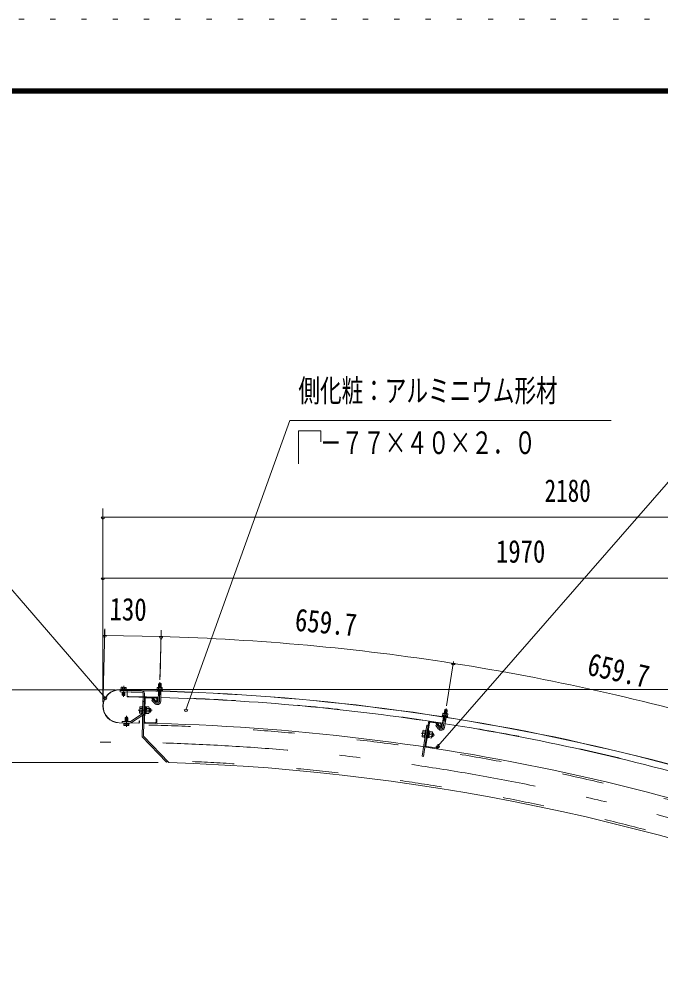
# Model space of a CAD drawing. Units: millimetres, scale not verified, with parts at other scales. Extents: x -26655 to 26659, y -10500 to 10500.
# Drawn here: x 16041 to 19732, y 4936 to 10500 of the extents above; entities that cross this region are included whole.
import ezdxf
from ezdxf.enums import TextEntityAlignment as Align

# ---------------------------------------------------------------- set-up
doc = ezdxf.new("R2010")
doc.units = ezdxf.units.MM
doc.header["$LTSCALE"] = 60
for name, pattern in [('USER2', [10, 4, -6]), ('USER3', [24, 12, -5, 2, -5]), ('USER4', [3, 0.5, -2.5])]:
    doc.linetypes.add(name, pattern=pattern)
for name, color, linetype, lineweight in [('0-6_2-02BOLD', 7, 'Continuous', 18), ('0-7_2-12HIDDEN', 3, 'USER2', 18), ('0-8_2-22CENTER', 3, 'USER3', 18), ('0-9_2-42THIN', 4, 'Continuous', 18), ('0-A_2-52DIM', 3, 'Continuous', 18), ('0-C_F-F1PAPER', 5, 'Continuous', 18), ('0-D_F-E_J_ADD', 5, 'USER4', 18)]:
    doc.layers.add(name, color=color, linetype=linetype, lineweight=lineweight)
doc.styles.add('ＭＳ ゴシック', font='')
doc.styles.get('ＭＳ ゴシック').set_extended_font_data('MS Gothic')

msp = doc.modelspace()

# ---------------------------------------------------------------- linework, layer by layer
at = {"layer": '0-6_2-02BOLD'}
for p, q in [((16620.05, 6638.85), (16736.78, 6636.51)), ((16736.81, 6637.76), (16620.08, 6640.1)), ((16748.54, 6624.28), (16621.56, 6626.82)), ((16627.65, 6652.69), (16627.47, 6643.95)), ((16629.86, 6653.9), (16627.65, 6652.69)), ((16654.35, 6653.41), (16629.86, 6653.9)), ((16633.71, 6608.82), (16634.06, 6626.57)), ((16634.22, 6634.56), (16634.3, 6638.56)), ((16634.86, 6652.54), (16634.69, 6643.81)), ((16648.7, 6608.52), (16649.06, 6626.27)), ((16649.29, 6652.25), (16649.12, 6643.52)), ((16649.22, 6634.26), (16649.3, 6638.26)), ((16657.53, 6643.35), (16657.45, 6639.35)), ((16661.76, 6636.12), (16661.3, 6598.63)), ((16736.81, 6637.76), (16736.78, 6636.51)), ((16833.81, 6640.63), (16833.71, 6636.88)), ((16833.71, 6636.88), (16864.95, 6636.04)), ((16833.81, 6640.63), (16865.05, 6639.79)), ((16834.9, 6636.85), (16834.79, 6632.85)), ((16834.79, 6632.85), (16863.65, 6632.08)), ((16835.3, 6651.83), (16835, 6640.6)), ((16837.52, 6653.04), (16835.3, 6651.83)), ((16840.15, 6573.88), (16841.69, 6631.41)), ((16842.52, 6651.64), (16842.22, 6640.41)), ((16842.27, 6652.91), (16842.81, 6673.27)), ((16845.38, 6675.71), (16842.81, 6673.27)), ((16857.81, 6672.87), (16842.81, 6673.27)), ((16855.38, 6675.44), (16845.38, 6675.71)), ((16855.14, 6573.48), (16856.69, 6631.01)), ((16857.81, 6672.87), (16855.38, 6675.44)), ((16856.95, 6651.25), (16856.65, 6640.02)), ((16857.26, 6652.51), (16857.81, 6672.87)), ((16863.76, 6636.08), (16863.65, 6632.08)), ((16865.05, 6639.79), (16864.95, 6636.04)), ((16636.16, 6606.27), (16633.71, 6608.82)), ((16648.7, 6608.52), (16633.71, 6608.82)), ((16636.16, 6606.27), (16646.15, 6606.07)), ((16648.7, 6608.52), (16646.15, 6606.07)), ((16753.44, 6619.18), (16748.43, 6368.91)), ((16760.49, 6572.03), (16752.49, 6572.19)), ((16761.44, 6619.02), (16756.49, 6372.07)), ((16764.83, 6588.94), (16762.15, 6454.97)), ((16768.91, 6592.86), (16827.9, 6591.68)), ((16768.99, 6596.86), (16827.98, 6595.68)), ((16814.32, 6588.71), (16803.43, 6578.39)), ((16820.63, 6560.25), (16803.43, 6578.39)), ((16831.52, 6570.57), (16814.32, 6588.71)), ((16831.82, 6587.6), (16831.48, 6570.61)), ((16831.48, 6570.61), (16835.48, 6570.53)), ((16835.82, 6587.52), (16835.48, 6570.53)), ((16841.2, 6612.99), (16856.19, 6612.59)), ((16734.07, 6538.3), (16735.87, 6541.28)), ((16735.31, 6513.14), (16747.31, 6512.9)), ((16735.68, 6531.9), (16747.69, 6531.66)), ((16735.87, 6541.28), (16747.87, 6541.04)), ((16747.92, 6543.52), (16747.07, 6501.03)), ((16747.92, 6543.52), (16751.92, 6543.44)), ((16767.92, 6543.12), (16763.92, 6543.2)), ((16767.92, 6543.12), (16767.07, 6500.63)), ((16772.49, 6521.78), (16767.4, 6516.88)), ((16767.49, 6521.88), (16772.59, 6526.78)), ((16786.81, 6512.11), (16772.31, 6512.4)), ((16787.19, 6530.87), (16772.68, 6531.16)), ((16787.37, 6540.25), (16772.87, 6540.53)), ((16789.06, 6537.2), (16787.37, 6540.25)), ((16793.94, 6531.35), (16788.94, 6531.45)), ((16793.94, 6531.35), (16793.54, 6511.35)), ((16793.94, 6531.35), (16797.61, 6527.52)), ((16797.36, 6515.03), (16797.61, 6527.52)), ((18486.12, 6503.44), (18489.27, 6523.56)), ((18492.13, 6525.65), (18489.27, 6523.56)), ((18504.09, 6521.24), (18489.27, 6523.56)), ((18502.01, 6524.09), (18492.13, 6525.65)), ((18500.93, 6501.11), (18504.09, 6521.24)), ((18504.09, 6521.24), (18502.01, 6524.09)), ((16651.11, 6478.95), (16650.68, 6457.2)), ((16651.11, 6478.95), (16653.66, 6481.39)), ((16651.11, 6478.95), (16666.11, 6478.64)), ((16663.66, 6481.19), (16653.66, 6481.39)), ((16663.66, 6481.19), (16666.11, 6478.64)), ((16666.11, 6478.64), (16665.67, 6456.9)), ((16682.03, 6457.41), (16748.83, 6500.04)), ((16686.33, 6450.67), (16753.13, 6493.3)), ((16732.03, 6461.32), (16731.8, 6450.08)), ((16732.03, 6461.32), (16733.28, 6461.3)), ((16733.28, 6461.3), (16733.05, 6450.05)), ((16747.07, 6501.03), (16751.07, 6500.95)), ((16767.07, 6500.63), (16763.07, 6500.71)), ((16767.1, 6502.38), (16772.1, 6502.28)), ((16829.48, 6470.63), (16829.14, 6453.63)), ((16829.48, 6470.63), (16833.48, 6470.55)), ((16833.48, 6470.55), (16833.14, 6453.55)), ((18406.24, 6457.27), (18464.59, 6448.52)), ((18473.85, 6425.33), (18482.78, 6482.19)), ((18476.15, 6492.35), (18475.57, 6488.64)), ((18475.57, 6488.64), (18506.44, 6483.8)), ((18476.74, 6488.46), (18476.12, 6484.51)), ((18476.12, 6484.51), (18504.64, 6480.03)), ((18479.92, 6463.98), (18494.74, 6461.66)), ((18481.42, 6504.17), (18505.63, 6500.37)), ((18486.2, 6502.15), (18484.46, 6491.04)), ((18488.67, 6423.01), (18497.6, 6479.87)), ((18500.46, 6499.91), (18498.71, 6488.81)), ((18505.26, 6483.98), (18504.64, 6480.03)), ((18505.63, 6500.37), (18507.58, 6498.79)), ((18507.58, 6498.79), (18505.84, 6487.69)), ((16616.25, 6448.64), (16729.23, 6446.38)), ((16616.27, 6449.89), (16729.25, 6447.63)), ((16642.29, 6444.11), (16642.37, 6448.11)), ((16645.46, 6434.05), (16669.96, 6433.56)), ((16650.52, 6435.21), (16650.69, 6443.95)), ((16664.95, 6434.92), (16665.13, 6443.66)), ((16669.96, 6433.56), (16672.17, 6434.78)), ((16672.17, 6434.78), (16672.34, 6443.51)), ((16765.99, 6446.89), (16824.98, 6445.71)), ((16766.07, 6450.89), (16825.06, 6449.71)), ((18364.08, 6403.68), (18359.41, 6372.53)), ((18386.72, 6434.92), (18360.02, 6256.91)), ((18364.08, 6403.68), (18366.25, 6406.4)), ((18366.25, 6406.4), (18378.13, 6404.62)), ((18397.14, 6450.54), (18367.93, 6255.72)), ((18378.49, 6407.08), (18372.19, 6365.05)), ((18378.49, 6407.08), (18382.45, 6406.49)), ((18401.11, 6449.95), (18381.23, 6317.43)), ((18394.62, 6433.73), (18386.72, 6434.92)), ((18398.27, 6404.11), (18391.97, 6362.08)), ((18398.27, 6404.11), (18394.32, 6404.71)), ((18405.65, 6453.31), (18464, 6444.56)), ((18450.15, 6443.36), (18438.03, 6434.53)), ((18452.75, 6414.32), (18438.03, 6434.53)), ((18464.87, 6423.16), (18450.15, 6443.36)), ((18467.36, 6440.01), (18464.84, 6423.2)), ((18464.84, 6423.2), (18468.8, 6422.61)), ((18471.32, 6439.42), (18468.8, 6422.61)), ((16889.29, 6222.3), (16748.43, 6368.91)), ((16902.13, 6220.48), (16756.49, 6372.07)), ((18362.08, 6378.57), (18373.95, 6376.79)), ((18364.86, 6397.12), (18376.73, 6395.34)), ((18372.19, 6365.05), (18376.15, 6364.46)), ((18391.97, 6362.08), (18388.01, 6362.68)), ((18392.23, 6363.81), (18397.18, 6363.07)), ((18400.07, 6382.36), (18394.38, 6378.15)), ((18395.12, 6383.1), (18400.81, 6387.3)), ((18411.63, 6361.65), (18397.28, 6363.8)), ((18413.02, 6370.93), (18398.68, 6373.08)), ((18415.81, 6389.48), (18401.46, 6391.64)), ((18413.8, 6364.37), (18411.63, 6361.65)), ((18418.47, 6395.52), (18413.8, 6364.37)), ((18422.56, 6389.09), (18417.62, 6389.84)), ((18422.56, 6389.09), (18419.6, 6369.32)), ((18422.56, 6389.09), (18425.72, 6384.83)), ((18423.86, 6372.47), (18425.72, 6384.83)), ((18384, 6308.93), (18442.35, 6300.18)), ((18384.59, 6312.88), (18442.94, 6304.13)), ((18450.01, 6324.31), (18447.49, 6307.5)), ((18360.02, 6256.91), (18367.93, 6255.72)), ((16895.06, 6227.84), (16889.29, 6222.3))]:
    msp.add_line(p, q, dxfattribs=at)
for points in [[(16748.7, 6632.27), (16621.73, 6634.81), (16621.56, 6626.82)], [(16657.53, 6643.35), (16626.28, 6643.97), (16626.2, 6639.98)], [(16654.35, 6653.41), (16656.51, 6652.11), (16656.34, 6643.37)], [(16837.52, 6653.04), (16862.01, 6652.38), (16864.16, 6651.06), (16863.86, 6639.82)], [(16734.07, 6538.3), (16733.44, 6506.8), (16735.12, 6503.75), (16747.12, 6503.52)], [(16767.89, 6541.37), (16772.88, 6541.27), (16772.1, 6502.28)], [(16789.06, 6537.2), (16788.42, 6505.71), (16786.62, 6502.72), (16772.12, 6503.01)], [(16797.36, 6515.03), (16793.54, 6511.35), (16788.54, 6511.45)], [(16679.24, 6456.63), (16633.18, 6457.55), (16633.02, 6449.55)], [(18476.15, 6492.35), (18507.02, 6487.5), (18506.44, 6483.8)], [(18481.42, 6504.17), (18479.07, 6503.27), (18477.32, 6492.16)], [(16642.29, 6444.11), (16673.53, 6443.49), (16673.61, 6447.49)], [(16645.46, 6434.05), (16643.3, 6435.35), (16643.48, 6444.09)], [(18398.01, 6402.38), (18402.96, 6401.64), (18397.18, 6363.07)], [(18418.47, 6395.52), (18417.2, 6398.76), (18402.85, 6400.91)], [(18359.41, 6372.53), (18360.69, 6369.29), (18372.56, 6367.51)], [(18423.86, 6372.47), (18419.6, 6369.32), (18414.66, 6370.06)], [(18450.01, 6324.31), (18453.97, 6323.72), (18451.44, 6306.9)]]:
    msp.add_lwpolyline(points, dxfattribs=at)
for centre, radius, start, end in [((16618.16, 6544.37), 95.75, 88.854, 268.854), ((16618.16, 6544.37), 94.5, 88.854, 268.854), ((16631.17, 6648.09), 5.79, 50.30775, 88.854), ((16641.68, 6632.39), 21.27, 69.02267, 108.68311), ((16652.81, 6647.65), 5.79, 88.854, 127.38544), ((16505.77, -6161.8), 12797.62, 65.66528, 89.30167), ((16505.77, -6161.8), 12798.88, 65.66528, 89.30167), ((16748.44, 6619.28), 5, 358.854, 88.854), ((16748.44, 6619.28), 13, 358.854, 88.854), ((16838.79, 6647.21), 5.79, 49.93085, 88.46228), ((16849.2, 6631.44), 21.27, 68.63316, 108.29361), ((16860.43, 6646.63), 5.79, 88.46228, 127.00851), ((16505.77, -6161.8), 12761.37, 88.49597, 89.30167), ((16768.83, 6588.86), 8, 88.854, 178.854), ((16768.83, 6588.86), 4, 88.854, 178.854), ((16835.15, 6574.01), 20, 223.46228, 358.48836), ((16827.82, 6587.68), 4, 358.854, 88.854), ((16827.82, 6587.68), 8, 358.854, 88.854), ((16835.15, 6574.01), 5, 223.46228, 358.51442), ((16505.77, -6161.8), 12761.37, 81.1133, 88.42862), ((16740.66, 6508.34), 7.19, 138.12717, 178.854), ((16759.9, 6522.03), 26.15, 157.82858, 199.87939), ((16741.22, 6536.48), 7.19, 178.854, 219.58083), ((16762.59, 6521.98), 26.15, 337.82858, 19.87941), ((16781.27, 6507.52), 7.19, 358.854, 39.58083), ((16781.83, 6535.67), 7.19, 318.12717, 358.854), ((16679.33, 6461.63), 5, 268.854, 302.54407), ((16746.14, 6504.26), 5, 302.54407, 358.854), ((16746.14, 6504.26), 13, 302.54407, 358.854), ((16766.15, 6454.89), 8, 178.854, 268.854), ((16766.15, 6454.89), 4, 178.854, 268.854), ((18405.06, 6449.36), 8, 81.47133, 171.47133), ((18481.93, 6498.23), 5.79, 42.54817, 81.07961), ((18490.22, 6481.25), 21.27, 61.25049, 100.91093), ((18503.32, 6494.87), 5.79, 81.07961, 119.62584), ((16647, 6439.81), 5.79, 268.854, 307.38544), ((16658.13, 6455.08), 21.27, 249.02267, 288.68311), ((16668.65, 6439.38), 5.79, 230.30775, 268.854), ((16679.33, 6461.63), 13, 268.854, 302.54407), ((16729.3, 6450.13), 3.75, 268.854, 358.854), ((16729.3, 6450.13), 2.5, 268.854, 358.854), ((16505.77, -6161.8), 12611.38, 65.80466, 88.854), ((16825.14, 6453.71), 8, 268.854, 358.854), ((16825.14, 6453.71), 4, 268.854, 358.854), ((18370.94, 6400.96), 7.19, 171.47133, 212.19815), ((18405.06, 6449.36), 4, 81.47133, 171.47133), ((18468.91, 6426.1), 20, 216.07961, 351.10568), ((18463.41, 6440.61), 4, 351.47133, 81.47133), ((18463.41, 6440.61), 8, 351.47133, 81.47133), ((18468.91, 6426.1), 5, 216.07961, 351.13176), ((16505.77, -6161.8), 12761.37, 73.73062, 81.04594), ((18366.77, 6373.12), 7.19, 130.74449, 171.47133), ((18387.6, 6384.23), 26.15, 150.44592, 192.49673), ((18390.28, 6383.83), 26.15, 330.44592, 12.49673), ((18406.94, 6367.1), 7.19, 351.47133, 32.19815), ((18411.11, 6394.93), 7.19, 310.74449, 351.47133), ((18385.19, 6316.84), 8, 171.47133, 261.47133), ((18385.19, 6316.84), 4, 171.47133, 261.47133), ((18443.53, 6308.09), 8, 261.47133, 351.47133), ((18443.53, 6308.09), 4, 261.47133, 351.47133), ((16505.77, -6161.8), 12388.63, 67.05199, 88.16655)]:
    msp.add_arc(centre, radius, start, end, dxfattribs=at)
at = {"layer": '0-7_2-12HIDDEN'}
for radius, start, end in [(12762.62, 88.49596, 89.30167), (12762.62, 81.1133, 88.42862), (12600.87, 65.80389, 88.854), (12762.62, 73.73062, 81.04594), (12399.12, 67.01985, 88.21622)]:
    msp.add_arc((16505.77, -6161.8), radius, start, end, dxfattribs=at)
at = {"layer": '0-8_2-22CENTER'}
for p, q in [((16850.57, 6682.45), (16847.64, 6573.67)), ((16642.25, 6661.16), (16641, 6598.67)), ((16803.72, 6589), (16826.08, 6565.41)), ((16726.25, 6522.7), (16804.99, 6521.12)), ((18498.14, 6531.66), (18481.26, 6424.16)), ((16657.56, 6426.31), (16658.81, 6488.79)), ((18439.67, 6445.01), (18458.81, 6418.74)), ((18432.21, 6377.54), (18354.33, 6389.22))]:
    msp.add_line(p, q, dxfattribs=at)
for centre, radius, start, end in [((16835.15, 6574.01), 12.5, 223.4623, 358.4623), ((18468.91, 6426.1), 12.5, 216.07962, 351.07962), ((16505.77, -6161.8), 12500, 65.24121, 90)]:
    msp.add_arc(centre, radius, start, end, dxfattribs=at)
at = {"layer": '0-9_2-42THIN'}
for p, q in [((16636.06, 6626.53), (16635.67, 6606.78)), ((16636.3, 6638.52), (16636.22, 6634.52)), ((16647.06, 6626.3), (16646.66, 6606.56)), ((16647.3, 6638.3), (16647.22, 6634.3)), ((16844.27, 6652.85), (16844.87, 6675.22)), ((16854.19, 6612.64), (16854.69, 6631.07)), ((16855.26, 6652.56), (16855.86, 6674.92)), ((16856.1, 6609.12), (16854.19, 6612.64)), ((16788.59, 6513.95), (16796.09, 6513.8)), ((16788.89, 6528.95), (16796.39, 6528.8)), ((18488.09, 6503.13), (18491.56, 6525.23)), ((18498.95, 6501.42), (18502.42, 6523.52)), ((16652.68, 6457.16), (16653.15, 6480.9)), ((16663.67, 6456.94), (16664.15, 6480.68)), ((18492.76, 6461.97), (18495.62, 6480.18)), ((18494.2, 6458.24), (18492.76, 6461.97)), ((18415.03, 6372.53), (18422.44, 6371.42)), ((18417.25, 6387.36), (18424.67, 6386.25))]:
    msp.add_line(p, q, dxfattribs=at)
for points in [[(16841.1, 6609.53), (16843.2, 6612.94), (16843.69, 6631.36)], [(18479.38, 6460.56), (18481.89, 6463.68), (18484.75, 6481.88)]]:
    msp.add_lwpolyline(points, dxfattribs=at)
at = {"layer": '0-A_2-52DIM'}
for p, q in [((20084.76, 8189.93), (18450.12, 6314.39)), ((17647.42, 8131.38), (17776.2, 8131.38)), ((17647.42, 7939.93), (17647.42, 8131.38)), ((17776.2, 8131.38), (17776.2, 8066.98)), ((16522.41, 6569.37), (16522.41, 7682.46)), ((16532.41, 7632.46), (16512.41, 7632.46)), ((21972.41, 7632.46), (16522.41, 7632.46)), ((15847.41, 7389.93), (16535.55, 6592.25)), ((16532.41, 7282.46), (16512.41, 7282.46)), ((16522.41, 7282.47), (21972.41, 7282.47)), ((16523.6, 6604.68), (16532.99, 6989.38)), ((16532.24, 6951.89), (16531.21, 6984.95)), ((16857.94, 6957.15), (16850.96, 6697.1)), ((16851.3, 6714.19), (16858.37, 6982.87)), ((16542.24, 6951.89), (16522.24, 6951.89)), ((16857.62, 6945.38), (16532.24, 6951.89)), ((16867.62, 6945.38), (16847.62, 6945.38)), ((18500.41, 6546.14), (18540.75, 6803.15)), ((18548.92, 6791.51), (18528.92, 6791.51)), ((16593.16, 6639.93), (15022.41, 6639.93)), ((16643.16, 6640.12), (20822.76, 6640.12)), ((16545.55, 6592.25), (16525.55, 6592.25)), ((17010.58, 6523.4), (16990.58, 6523.4)), ((18460.12, 6314.39), (18440.12, 6314.39)), ((16840.79, 6219.93), (15372.42, 6219.93))]:
    msp.add_line(p, q, dxfattribs=at)
msp.add_lwpolyline([(19447.42, 8189.93), (17597.42, 8189.93), (17000.58, 6523.4)], dxfattribs=at)
for centre, radius, start, end in [((16522.41, 7632.46), 10, 180, 0), ((16522.41, 7282.46), 10, 180, 0), ((16532.24, 6951.89), 10, 180, 0), ((16857.62, 6945.38), 10, 180, 0), ((16505.75, -6161.88), 13111.98, 81.07959, 88.46222), ((18538.92, 6791.51), 10, 180, 0), ((16505.74, -6161.88), 13111.99, 73.69698, 81.07959), ((16535.55, 6592.25), 10, 180, 0), ((17000.58, 6523.4), 10, 180, 0), ((18450.12, 6314.39), 10, 180, 0)]:
    msp.add_arc(centre, radius, start, end, dxfattribs=at)
at = {"layer": '0-C_F-F1PAPER'}
for p, q in [((-2541.17, 10100), (26158.83, 10100)), ((-2538.67, 10097.5), (26156.32, 10097.5)), ((-2536.17, 10095), (26153.83, 10095)), ((-2533.67, 10092.5), (26151.32, 10092.5)), ((-2531.17, 10090), (26148.83, 10090)), ((-2528.67, 10087.5), (26146.33, 10087.5)), ((-2526.17, 10085), (26143.82, 10085)), ((-2523.67, 10082.5), (26141.33, 10082.5)), ((-2521.17, 10080), (26138.82, 10080)), ((-2518.67, 10077.5), (26136.33, 10077.5)), ((-2516.17, 10075), (26133.83, 10075))]:
    msp.add_line(p, q, dxfattribs=at)
at = {"layer": '0-D_F-E_J_ADD'}
msp.add_lwpolyline([(-3041.17, -10500), (-3041.17, 10500), (26658.83, 10500)], dxfattribs=at)

# ---------------------------------------------------------------- texts
at = {"layer": '0-A_2-52DIM', "color": 7, "style": 'ＭＳ ゴシック'}
for s, width, p in [('側化粧：アルミニウム形材', 0.7, (17647.42, 8257.7)), ('\u3000－７７×４０×２．０', 0.7, (17647.42, 7957.7)), ('2180', 0.75, (19064.38, 7682.46)), ('1970', 0.8, (18784.72, 7332.46))]:
    msp.add_text(s, height=130.2, dxfattribs=dict(at, width=width)).set_placement(p, align=Align.BOTTOM_LEFT)
at = {"layer": '0-A_2-52DIM', "color": 7, "style": 'ＭＳ ゴシック', "width": 0.8}
for s, rotation, p in [('130', 358.854, (16559.55, 7001.35)), ('659.7', 354.771, (17620.28, 6940.55)), ('659.7', 347.388, (19294.64, 6688.73))]:
    msp.add_text(s, height=130.2, rotation=rotation, dxfattribs=at).set_placement(p, align=Align.BOTTOM_LEFT)

doc.saveas('drawing.dxf')
